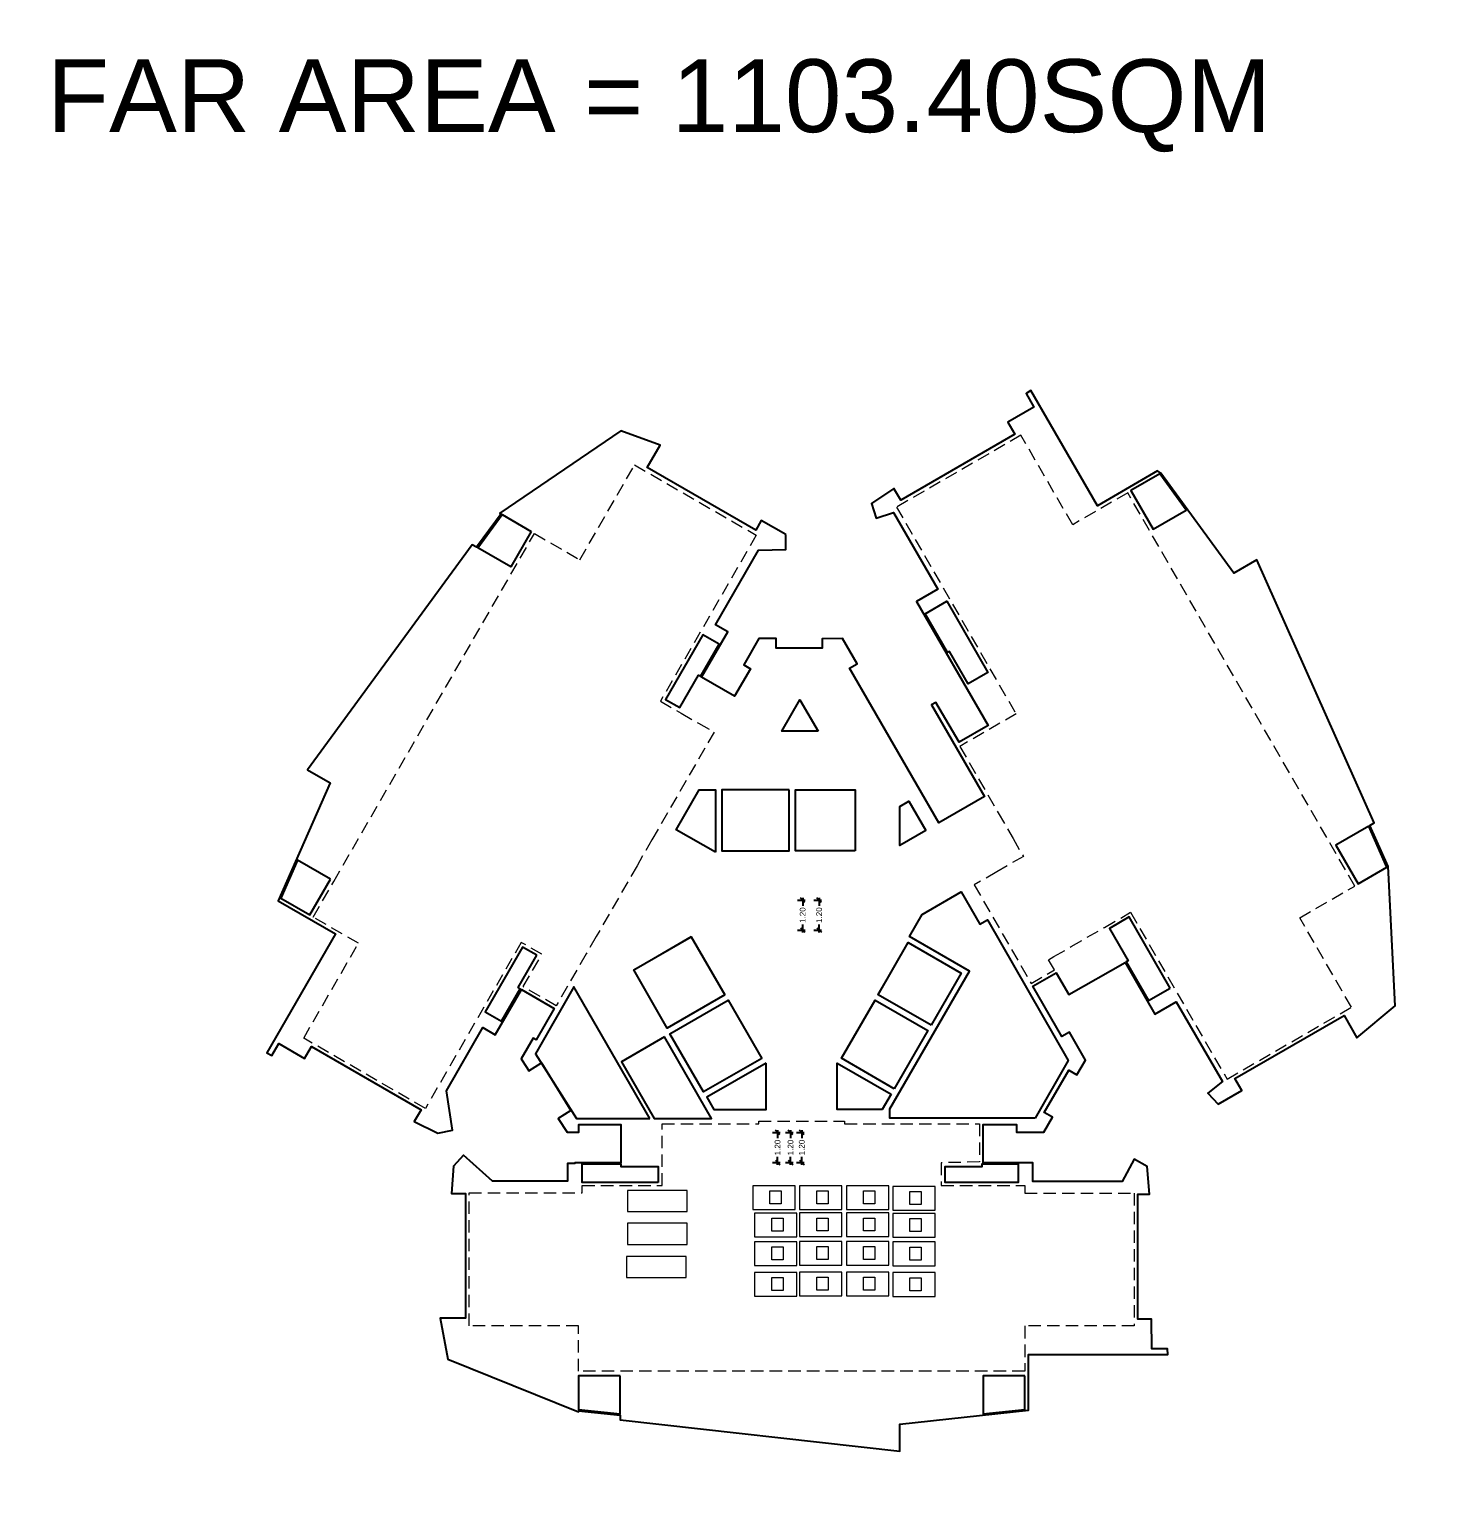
# Model space of a CAD drawing. Header units: metres. Extents: x 256329 to 886268, y -249371 to 355.
# Drawn here: x 287229.6 to 287286.3, y -1200.6 to -1141.5 of the extents above; entities that cross this region are included whole.
import ezdxf

# ---------------------------------------------------------------- set-up
doc = ezdxf.new("R2010")
doc.units = ezdxf.units.M
doc.header["$MEASUREMENT"] = 0
doc.header["$PDMODE"] = 35
doc.linetypes.add('DASHED', pattern=[0.75, 0.5, -0.25])
doc.layers.get('0').update_dxf_attribs({"lineweight": 18})
doc.layers.get('Defpoints').update_dxf_attribs({"lineweight": 20})
doc.layers.add('A_TEXT', color=4, linetype='Continuous', lineweight=0, transparency=0.3)
for name, color, linetype, lineweight in [('BLK_2_FLR_35_BATH', 7, 'Continuous', 0), ('BLK_2_FLR_35_CARPET_AREA', 14, 'DASHED', 9), ('BLK_2_FLR_35_EXIT_WIDTH_DOOR', 7, 'Continuous', 0), ('BLK_2_FLR_35_LIFT_1', 1, 'Continuous', 0), ('BLK_2_FLR_35_LIFT_2', 1, 'Continuous', 0), ('BLK_2_FLR_35_UNITFA', 7, 'Continuous', 0)]:
    doc.layers.add(name, color=color, linetype=linetype, lineweight=lineweight)
for name, color, linetype in [('BLK_2_FLR_35_BLT_UP_AREA', 25, 'Continuous'), ('BLK_2_FLR_35_BLT_UP_AREA_DEDUCT', 25, 'Continuous'), ('BLK_2_FLR_35_FAR_AREA_DEDUCT', 7, 'Continuous'), ('BLK_2_FLR_35_LIFT_3', 7, 'Continuous'), ('BLK_2_FLR_35_LIFT_5', 7, 'Continuous'), ('BLK_2_FLR_35_WATER_CLOSET', 2, 'Continuous')]:
    doc.layers.add(name, color=color, linetype=linetype)
for name, color, linetype, plot in [('BLK_2_FLR_35_EXIT_WIDTH_STAIR', 7, 'Continuous', False), ('BLK_2_FLR_35_LIFT_4', 7, 'Continuous', False), ('BLK_2_FLR_35_LIFT_6', 7, 'Continuous', False)]:
    doc.layers.add(name, color=color, linetype=linetype, plot=plot)
doc.styles.add('Arial', font='arial.ttf')
doc.styles.get("Standard").update_dxf_attribs({"font": 'arial.ttf'})
doc.dimstyles.new('METRIC DIM', dxfattribs={"dimtxt": 0.23, "dimasz": 0.18, "dimexe": 0.1, "dimexo": 0.1, "dimgap": 0.09, "dimtad": 0, "dimzin": 0, "dimdsep": 46, "dimtxsty": 'Standard', "dimblk": 'OBLIQUE', "dimcen": 0, "dimdle": 0.1, "dimclrd": 147, "dimclre": 147, "dimclrt": 7, "dimadec": 0, "dimazin": 0, "dimtfac": 1, "dimtofl": 0, "dimtmove": 0, "dimatfit": 2, "dimfxl": 0.125, "dimtolj": 1, "dimtzin": 0, "dimarcsym": 0})

# ---------------------------------------------------------------- blocks, each defined once
blk = doc.blocks.new('_Oblique')
at = {"color": 0, "linetype": 'ByBlock', "lineweight": -2}
blk.add_line((-0.5, -0.5), (0.5, 0.5), dxfattribs=at)
blk = doc.blocks.new('*D1651')
at = {"layer": 'BLK_2_FLR_35_EXIT_WIDTH_DOOR', "color": 147, "lineweight": -2, "transparency": 16777216}
for p, q in [((287259.45362, -1185.771516), (287259.760683, -1185.771516)), ((287259.660683, -1185.671516), (287259.660683, -1185.994816)), ((287259.45362, -1186.973116), (287259.760683, -1186.973116)), ((287259.660683, -1187.073116), (287259.660683, -1186.749816))]:
    blk.add_line(p, q, dxfattribs=at)
at = {"layer": 'Defpoints', "color": 0, "transparency": 16777216}
for p in [(287259.35362, -1185.771516), (287259.35362, -1186.973116), (287259.660683, -1186.973116)]:
    blk.add_point(p, dxfattribs=at)
at = {"layer": 'BLK_2_FLR_35_EXIT_WIDTH_DOOR', "color": 147, "lineweight": -2, "transparency": 16777216, "xscale": 0.18, "yscale": 0.18, "zscale": 0.18}
for p, rotation in [((287259.660683, -1185.771516), 90), ((287259.660683, -1186.973116), 270)]:
    blk.add_blockref('_Oblique', p, dxfattribs=dict(at, rotation=rotation))
at = {"layer": 'BLK_2_FLR_35_EXIT_WIDTH_DOOR', "color": 7, "transparency": 16777216, "insert": (287259.660683, -1186.372316), "char_height": 0.23, "attachment_point": 5, "rotation": 90}
blk.add_mtext('\\A1;1.20', dxfattribs=at)
blk = doc.blocks.new('*D1652')
at = {"layer": 'BLK_2_FLR_35_EXIT_WIDTH_DOOR', "color": 147, "lineweight": -2, "transparency": 16777216}
for p, q in [((287259.974188, -1185.771516), (287260.281251, -1185.771516)), ((287260.181251, -1185.671516), (287260.181251, -1185.994816)), ((287259.974188, -1186.973116), (287260.281251, -1186.973116)), ((287260.181251, -1187.073116), (287260.181251, -1186.749816))]:
    blk.add_line(p, q, dxfattribs=at)
at = {"layer": 'Defpoints', "color": 0, "transparency": 16777216}
for p in [(287259.874188, -1185.771516), (287259.874188, -1186.973116), (287260.181251, -1186.973116)]:
    blk.add_point(p, dxfattribs=at)
at = {"layer": 'BLK_2_FLR_35_EXIT_WIDTH_DOOR', "color": 147, "lineweight": -2, "transparency": 16777216, "xscale": 0.18, "yscale": 0.18, "zscale": 0.18}
for p, rotation in [((287260.181251, -1185.771516), 90), ((287260.181251, -1186.973116), 270)]:
    blk.add_blockref('_Oblique', p, dxfattribs=dict(at, rotation=rotation))
at = {"layer": 'BLK_2_FLR_35_EXIT_WIDTH_DOOR', "color": 7, "transparency": 16777216, "insert": (287260.181251, -1186.372316), "char_height": 0.23, "attachment_point": 5, "rotation": 90}
blk.add_mtext('\\A1;1.20', dxfattribs=at)
blk = doc.blocks.new('*D1653')
at = {"layer": 'BLK_2_FLR_35_EXIT_WIDTH_DOOR', "color": 147, "lineweight": -2, "transparency": 16777216}
for p, q in [((287260.424567, -1185.771516), (287260.73163, -1185.771516)), ((287260.63163, -1185.671516), (287260.63163, -1185.994816)), ((287260.424567, -1186.973116), (287260.73163, -1186.973116)), ((287260.63163, -1187.073116), (287260.63163, -1186.749816))]:
    blk.add_line(p, q, dxfattribs=at)
at = {"layer": 'Defpoints', "color": 0, "transparency": 16777216}
for p in [(287260.324567, -1185.771516), (287260.324567, -1186.973116), (287260.63163, -1186.973116)]:
    blk.add_point(p, dxfattribs=at)
at = {"layer": 'BLK_2_FLR_35_EXIT_WIDTH_DOOR', "color": 147, "lineweight": -2, "transparency": 16777216, "xscale": 0.18, "yscale": 0.18, "zscale": 0.18}
for p, rotation in [((287260.63163, -1185.771516), 90), ((287260.63163, -1186.973116), 270)]:
    blk.add_blockref('_Oblique', p, dxfattribs=dict(at, rotation=rotation))
at = {"layer": 'BLK_2_FLR_35_EXIT_WIDTH_DOOR', "color": 7, "transparency": 16777216, "insert": (287260.63163, -1186.372316), "char_height": 0.23, "attachment_point": 5, "rotation": 90}
blk.add_mtext('\\A1;1.20', dxfattribs=at)
blk = doc.blocks.new('*D1654')
at = {"layer": 'BLK_2_FLR_35_EXIT_WIDTH_STAIR', "color": 147, "lineweight": -2, "transparency": 16777216}
for p, q in [((287261.328995, -1176.335778), (287261.328995, -1176.659078)), ((287261.121932, -1176.435778), (287261.428995, -1176.435778)), ((287261.328995, -1177.737378), (287261.328995, -1177.414078)), ((287261.121932, -1177.637378), (287261.428995, -1177.637378))]:
    blk.add_line(p, q, dxfattribs=at)
at = {"layer": 'Defpoints', "color": 0, "transparency": 16777216}
for p in [(287261.021932, -1176.435778), (287261.021932, -1177.637378), (287261.328995, -1177.637378)]:
    blk.add_point(p, dxfattribs=at)
at = {"layer": 'BLK_2_FLR_35_EXIT_WIDTH_STAIR', "color": 147, "lineweight": -2, "transparency": 16777216, "xscale": 0.18, "yscale": 0.18, "zscale": 0.18}
for p, rotation in [((287261.328995, -1176.435778), 90), ((287261.328995, -1177.637378), 270)]:
    blk.add_blockref('_Oblique', p, dxfattribs=dict(at, rotation=rotation))
at = {"layer": 'BLK_2_FLR_35_EXIT_WIDTH_STAIR', "color": 7, "transparency": 16777216, "insert": (287261.328995, -1177.036578), "char_height": 0.23, "attachment_point": 5, "rotation": 90}
blk.add_mtext('\\A1;1.20', dxfattribs=at)
blk = doc.blocks.new('*D1655')
at = {"layer": 'BLK_2_FLR_35_EXIT_WIDTH_STAIR', "color": 147, "lineweight": -2, "transparency": 16777216}
for p, q in [((287260.668049, -1176.335778), (287260.668049, -1176.659078)), ((287260.460986, -1176.435778), (287260.768049, -1176.435778)), ((287260.668049, -1177.737378), (287260.668049, -1177.414078)), ((287260.460986, -1177.637378), (287260.768049, -1177.637378))]:
    blk.add_line(p, q, dxfattribs=at)
at = {"layer": 'Defpoints', "color": 0, "transparency": 16777216}
for p in [(287260.360986, -1176.435778), (287260.360986, -1177.637378), (287260.668049, -1177.637378)]:
    blk.add_point(p, dxfattribs=at)
at = {"layer": 'BLK_2_FLR_35_EXIT_WIDTH_STAIR', "color": 147, "lineweight": -2, "transparency": 16777216, "xscale": 0.18, "yscale": 0.18, "zscale": 0.18}
for p, rotation in [((287260.668049, -1176.435778), 90), ((287260.668049, -1177.637378), 270)]:
    blk.add_blockref('_Oblique', p, dxfattribs=dict(at, rotation=rotation))
at = {"layer": 'BLK_2_FLR_35_EXIT_WIDTH_STAIR', "color": 7, "transparency": 16777216, "insert": (287260.668049, -1177.036578), "char_height": 0.23, "attachment_point": 5, "rotation": 90}
blk.add_mtext('\\A1;1.20', dxfattribs=at)

msp = doc.modelspace()

# ---------------------------------------------------------------- linework, layer by layer
at = {"layer": 'BLK_2_FLR_35_BATH', "color": 3, "linetype": 'ByBlock', "lineweight": 9, "elevation": -0.042641}
for points in [[(287258.661745, -1188.861033), (287260.363545, -1188.861033), (287260.363545, -1187.907197), (287258.661745, -1187.907197)], [(287260.545148, -1188.861033), (287262.246948, -1188.861033), (287262.246948, -1187.907197), (287260.545148, -1187.907197)], [(287262.42855, -1188.861033), (287264.13035, -1188.861033), (287264.13035, -1187.907197), (287262.42855, -1187.907197)], [(287264.286444, -1188.886464), (287265.988244, -1188.886464), (287265.988244, -1187.932627), (287264.286444, -1187.932627)], [(287258.7382, -1189.959619), (287260.44, -1189.959619), (287260.44, -1189.005783), (287258.7382, -1189.005783)], [(287260.545148, -1189.946903), (287262.246948, -1189.946903), (287262.246948, -1188.993066), (287260.545148, -1188.993066)], [(287262.42855, -1189.946903), (287264.13035, -1189.946903), (287264.13035, -1188.993066), (287262.42855, -1188.993066)], [(287264.286444, -1189.972333), (287265.988244, -1189.972333), (287265.988244, -1189.018497), (287264.286444, -1189.018497)], [(287258.7382, -1191.109225), (287260.44, -1191.109225), (287260.44, -1190.155388), (287258.7382, -1190.155388)], [(287260.545148, -1191.096508), (287262.246948, -1191.096508), (287262.246948, -1190.142672), (287260.545148, -1190.142672)], [(287262.42855, -1191.096508), (287264.13035, -1191.096508), (287264.13035, -1190.142672), (287262.42855, -1190.142672)], [(287264.286444, -1191.121938), (287265.988244, -1191.121938), (287265.988244, -1190.168102), (287264.286444, -1190.168102)], [(287258.7382, -1192.34145), (287260.44, -1192.34145), (287260.44, -1191.387614), (287258.7382, -1191.387614)], [(287260.545148, -1192.328734), (287262.246948, -1192.328734), (287262.246948, -1191.374898), (287260.545148, -1191.374898)], [(287262.42855, -1192.328734), (287264.13035, -1192.328734), (287264.13035, -1191.374898), (287262.42855, -1191.374898)], [(287264.286444, -1192.354164), (287265.988244, -1192.354164), (287265.988244, -1191.400328), (287264.286444, -1191.400328)]]:
    msp.add_lwpolyline(points, close=True, dxfattribs=at)
at = {"layer": 'BLK_2_FLR_35_BLT_UP_AREA', "color": 14, "elevation": 0.085282}
msp.add_lwpolyline([(287259.987642, -1161.750001), (287259.003875, -1161.181877), (287258.779146, -1161.571082), (287254.419188, -1159.053377), (287254.934928, -1158.159489), (287253.356638, -1157.5763), (287248.494933, -1160.886156), (287248.545888, -1160.915483), (287247.564819, -1162.254292), (287247.390536, -1162.153666), (287240.770595, -1171.195449), (287241.678053, -1171.718772), (287239.589468, -1176.459825), (287241.892668, -1177.789276), (287239.132833, -1182.569782), (287239.338843, -1182.672962), (287239.616896, -1182.19136), (287240.652263, -1182.791744), (287240.928115, -1182.312697), (287245.332806, -1184.855833), (287245.057937, -1185.333567), (287246.01005, -1185.792197), (287246.598215, -1185.673708), (287246.354511, -1184.090282), (287247.819191, -1181.555131), (287248.314787, -1181.841387), (287249.363504, -1180.024957), (287250.686014, -1180.788509), (287249.962133, -1182.045763), (287249.842059, -1181.976538), (287249.358776, -1182.814418), (287249.582512, -1183.161953), (287249.663623, -1183.286624), (287250.172018, -1182.97297), (287251.348127, -1184.88134), (287250.841557, -1185.202909), (287251.201099, -1185.760163), (287251.675513, -1185.760162), (287251.675513, -1185.451274), (287253.365486, -1185.451274), (287253.365616, -1186.983615), (287251.511162, -1186.983613), (287251.511162, -1187.011785), (287251.211033, -1187.011806), (287251.211061, -1187.722145), (287248.197482, -1187.722264), (287247.038526, -1186.677885), (287246.635473, -1187.122334), (287246.559145, -1188.221528), (287247.111161, -1188.221591), (287247.111213, -1193.231561), (287246.103638, -1193.231712), (287246.40136, -1194.872907), (287251.664608, -1196.98956), (287251.664606, -1196.945789), (287253.331255, -1197.125584), (287253.331758, -1197.315669), (287264.572419, -1198.576834), (287264.572886, -1197.488222), (287269.742513, -1196.928539), (287269.741736, -1194.686364), (287275.341952, -1194.689293), (287275.326393, -1194.460099), (287274.693836, -1194.461958), (287274.693178, -1193.261975), (287274.142513, -1193.261974), (287274.142514, -1188.242054), (287274.602418, -1188.242796), (287274.516362, -1187.134445), (287273.996707, -1186.834513), (287273.509438, -1187.734773), (287269.924103, -1187.735263), (287269.924069, -1186.985217), (287267.922236, -1186.984589), (287267.921852, -1185.448697), (287269.258973, -1185.449499), (287269.258796, -1185.755646), (287270.358924, -1185.755811), (287270.703308, -1185.159373), (287270.378977, -1184.972098), (287271.367014, -1183.269899), (287271.691371, -1183.455647), (287272.033229, -1182.864158), (287271.385715, -1181.740667), (287271.082473, -1181.915438), (287269.924535, -1179.893328), (287270.861023, -1179.349982), (287271.365863, -1180.22352), (287273.624406, -1178.942134), (287274.820546, -1181.015923), (287275.677896, -1180.520422), (287277.537041, -1183.726513), (287276.952813, -1184.191326), (287277.368292, -1184.630834), (287278.317159, -1184.082448), (287278.039898, -1183.602707), (287282.424024, -1181.068212), (287282.943876, -1181.967947), (287284.473226, -1180.679114), (287284.213221, -1175.334574), (287284.193858, -1175.079102), (287283.460769, -1173.430346), (287283.634808, -1173.329807), (287278.925012, -1162.765072), (287277.993117, -1163.303649), (287275.065598, -1159.280758), (287274.93334, -1159.186912), (287272.512649, -1160.586854), (287270.626829, -1157.322389), (287269.836498, -1155.954306), (287269.645208, -1156.082985), (287269.958688, -1156.633578), (287268.919726, -1157.23403), (287269.19541, -1157.711045), (287264.612038, -1160.359936), (287264.336651, -1159.891549), (287263.439118, -1160.494854), (287263.622335, -1161.084586), (287264.316372, -1160.859671), (287266.099997, -1163.945926), (287265.241935, -1164.441822), (287268.119608, -1169.416944), (287266.951231, -1170.092202), (287266.024527, -1168.48825), (287265.851347, -1168.588335), (287267.980713, -1172.267788), (287266.134637, -1173.333338), (287262.551953, -1167.114287), (287262.855194, -1166.939517), (287262.272359, -1165.92825), (287261.456896, -1165.929603), (287261.456677, -1166.304481), (287259.59822, -1166.304514), (287259.59822, -1165.929487), (287258.90949, -1165.928256), (287258.299812, -1166.985203), (287258.567912, -1167.139944), (287257.93218, -1168.241059), (287256.607912, -1167.47649), (287257.658737, -1165.656368), (287257.162251, -1165.370418), (287258.889224, -1162.380648), (287259.986058, -1162.350539)], close=True, dxfattribs=at)
at = {"layer": 'BLK_2_FLR_35_BLT_UP_AREA_DEDUCT', "color": 14}
for points, elevation in [([(287275.023951, -1159.312078), (287273.859597, -1159.981819), (287274.757866, -1161.536117), (287276.084533, -1160.768624)], 0.085282), ([(287249.75962, -1161.617379), (287248.935166, -1163.046626), (287247.608304, -1162.28056), (287248.589384, -1160.94174)], 0.085282), ([(287265.586864, -1164.935471), (287266.463302, -1164.428947), (287268.112404, -1167.28243), (287267.323373, -1167.738431), (287266.572496, -1166.439169), (287266.485486, -1166.489483)], 0.085282), ([(287257.315247, -1166.151322), (287256.657236, -1165.771628), (287255.156669, -1168.370677), (287255.728002, -1168.700537), (287256.478433, -1167.401727), (287256.564616, -1167.451483)], 0.085282), ([(287261.286294, -1169.649891), (287259.832712, -1169.650255), (287260.559292, -1168.391073)], 0.085282), ([(287257.171248, -1174.512208), (287255.585055, -1173.603017), (287256.510607, -1172.001224), (287257.171036, -1172.001059)], 0.085282), ([(287260.121035, -1172.000321), (287257.421035, -1171.999761), (287257.421648, -1174.450996), (287260.121648, -1174.45032)], 0.085282), ([(287262.771648, -1174.449658), (287260.375331, -1174.449658), (287260.375331, -1172.000257), (287262.771648, -1172.000257)], 0.085282), ([(287265.615612, -1173.641171), (287264.573992, -1174.242774), (287264.57249, -1172.672576), (287264.940625, -1172.460404)], 0.085282), ([(287283.416937, -1173.456075), (287282.091515, -1174.221307), (287282.987864, -1175.776701), (287284.150697, -1175.104834)], 0.085282), ([(287241.690382, -1175.594936), (287240.363551, -1174.828816), (287239.694351, -1176.348513), (287240.860581, -1177.021023)], 0.085282), ([(287257.539862, -1180.240699), (287255.219593, -1181.579186), (287253.87773, -1179.237189), (287256.187417, -1177.903842)], 0.085282), ([(287249.983257, -1178.650708), (287249.411909, -1178.320844), (287247.911899, -1180.918967), (287248.569749, -1181.29894), (287249.319431, -1179.999482), (287249.233254, -1179.949765)], 0.085282), ([(287265.825819, -1181.457375), (287263.704162, -1180.233663), (287264.914336, -1178.137982), (287267.03663, -1179.362061)], 0.085282), ([(287254.527492, -1185.201274), (287251.477658, -1179.921764), (287249.928794, -1182.603523), (287251.583764, -1185.201274)], 0.085282), ([(287259.024308, -1182.790021), (287256.685973, -1184.139906), (287255.336088, -1181.801571), (287257.674423, -1180.451686)], 0.085282), ([(287264.351358, -1184.011227), (287262.229009, -1182.788476), (287263.579154, -1180.450165), (287265.701447, -1181.67301)], 0.085282), ([(287255.119299, -1181.926082), (287253.387325, -1182.926181), (287254.701038, -1185.201274), (287257.010576, -1185.201274)], 0.085282), ([(287259.198492, -1182.978134), (287256.810962, -1184.356419), (287257.097168, -1184.851229), (287259.198524, -1184.851192)], 0.085282), ([(287264.222979, -1184.233565), (287263.867218, -1184.849707), (287262.056969, -1184.851133), (287262.056487, -1182.97729)], 0.085282), ([(287254.865616, -1187.783601), (287251.811444, -1187.783602), (287251.812831, -1187.034214), (287253.36562, -1187.034082), (287253.365629, -1187.13459), (287254.865616, -1187.134592)], 0.085282), ([(287269.324006, -1187.034204), (287269.32409, -1187.783602), (287266.388059, -1187.783602), (287266.388059, -1187.133614), (287267.888046, -1187.133615), (287267.888055, -1187.034082)], 0.042641), ([(287253.331255, -1195.544293), (287251.661997, -1195.544992), (287251.661161, -1196.895717), (287253.332539, -1197.076666)], 0.085282), ([(287269.592514, -1195.545102), (287267.92242, -1195.545102), (287267.92242, -1197.076527), (287269.592514, -1196.895717)], 0.042641)]:
    msp.add_lwpolyline(points, close=True, dxfattribs=dict(at, elevation=elevation))
msp.add_lwpolyline([(287275.441455, -1179.964079), (287273.792901, -1177.111543), (287273.00387, -1177.567544), (287273.754747, -1178.866807), (287273.667724, -1178.9171), (287274.56542, -1180.470373)], close=True, dxfattribs=at)
at = {"layer": 'BLK_2_FLR_35_CARPET_AREA', "color": 14}
for points, elevation in [([(287267.560189, -1175.819961), (287269.847234, -1179.777204), (287270.785979, -1179.236402), (287270.549762, -1178.827683), (287270.766424, -1178.702536), (287270.766424, -1178.702536), (287271.459482, -1178.301897), (287271.459482, -1178.301897), (287272.106943, -1177.927708), (287272.106943, -1177.927708), (287272.798978, -1177.527762), (287272.798978, -1177.527762), (287273.847724, -1176.921646), (287277.723332, -1183.62745), (287282.723954, -1180.737368), (287280.647354, -1177.144289), (287282.857986, -1175.866666), (287273.729565, -1160.071985), (287271.51896, -1161.349651), (287269.442333, -1157.756526), (287264.441665, -1160.646634), (287269.245992, -1168.954907), (287266.98563, -1170.261312), (287268.52361, -1172.922433), (287268.52361, -1172.922433), (287269.124155, -1173.961576), (287269.124155, -1173.961576), (287269.537695, -1174.677111), (287268.469448, -1175.294819), (287268.469448, -1175.294819)], 0.042641), ([(287254.010369, -1175.050414), (287254.010369, -1175.050414), (287252.364479, -1177.901283), (287252.364479, -1177.901283), (287251.965, -1178.594619), (287251.965, -1178.594619), (287250.763762, -1180.675214), (287249.438207, -1179.909903), (287249.438098, -1179.909837), (287250.18805, -1178.610649), (287249.357105, -1178.130908), (287249.357078, -1178.130893), (287245.507089, -1184.799403), (287240.616637, -1181.976003), (287242.816686, -1178.165371), (287240.995391, -1177.113853), (287241.820377, -1175.684921), (287249.890113, -1161.707721), (287251.711053, -1162.759002), (287253.91115, -1158.94869), (287258.801866, -1161.772229), (287254.951701, -1168.440548), (287255.782752, -1168.920272), (287255.782752, -1168.920272), (287256.475761, -1169.320521), (287256.475761, -1169.320521), (287257.109208, -1169.684838), (287254.611235, -1174.011536), (287254.611235, -1174.011536)], 0.085282)]:
    msp.add_lwpolyline(points, close=True, dxfattribs=dict(at, elevation=elevation))
msp.add_lwpolyline([(287255.015708, -1185.420588), (287258.90066, -1185.420588), (287258.90066, -1185.320175), (287262.351802, -1185.320175), (287262.35187, -1185.420635), (287267.772408, -1185.421145), (287267.772255, -1186.953221), (287266.238057, -1186.986291), (287266.238057, -1187.902934), (287269.592411, -1187.902934), (287269.591925, -1188.204026), (287273.992513, -1188.204026), (287273.993316, -1193.543), (287269.592512, -1193.543), (287269.59105, -1195.363058), (287251.661161, -1195.363057), (287251.661161, -1193.542999), (287247.260173, -1193.542249), (287247.260787, -1188.190923), (287251.810743, -1188.191444), (287251.811204, -1187.902915), (287255.015619, -1187.902915), (287255.015708, -1185.420588)], close=True, dxfattribs=at)
at = {"layer": 'BLK_2_FLR_35_FAR_AREA_DEDUCT', "color": 14, "elevation": 0.085282}
msp.add_lwpolyline([(287270.013755, -1185.198174), (287264.171468, -1185.199636), (287264.171384, -1184.822888), (287267.368104, -1179.287732), (287264.959803, -1177.899121), (287265.47676, -1177.007929), (287267.0412, -1176.106308), (287267.788746, -1177.402127), (287268.091987, -1177.227356), (287271.344481, -1182.8707)], close=True, dxfattribs=at)
at = {"layer": 'BLK_2_FLR_35_LIFT_1', "color": 1, "linetype": 'ByBlock', "lineweight": 9, "elevation": 0.085282}
msp.add_lwpolyline([(287260.121648, -1174.449086), (287257.421035, -1174.449086), (287257.421035, -1171.999761), (287260.121648, -1171.999761)], close=True, dxfattribs=at)
at = {"layer": 'BLK_2_FLR_35_LIFT_2', "color": 1, "linetype": 'ByBlock', "lineweight": 9, "elevation": 0.085282}
msp.add_lwpolyline([(287262.771035, -1174.447747), (287260.370422, -1174.447747), (287260.370422, -1171.998348), (287262.771035, -1171.998348)], close=True, dxfattribs=at)
at = {"layer": 'BLK_2_FLR_35_LIFT_3', "color": 1, "linetype": 'ByBlock', "lineweight": 9, "elevation": 0.202279}
msp.add_lwpolyline([(287264.90782, -1178.146079), (287267.034913, -1179.359515), (287265.825528, -1181.456332), (287263.692549, -1180.224727)], close=True, dxfattribs=at)
at = {"layer": 'BLK_2_FLR_35_LIFT_4', "color": 1, "linetype": 'ByBlock', "lineweight": 9, "elevation": 0.085282}
msp.add_lwpolyline([(287262.22756, -1182.783692), (287263.579521, -1180.446556), (287265.700834, -1181.672334), (287264.348873, -1184.00947)], close=True, dxfattribs=at)
at = {"layer": 'BLK_2_FLR_35_LIFT_5', "color": 1, "linetype": 'ByBlock', "lineweight": 9, "elevation": 0.085282}
msp.add_lwpolyline([(287255.335475, -1181.799661), (287257.67381, -1180.449776), (287259.023695, -1182.788111), (287256.68536, -1184.137996)], close=True, dxfattribs=at)
at = {"layer": 'BLK_2_FLR_35_LIFT_6', "color": 2, "linetype": 'ByBlock', "lineweight": 9, "elevation": 0.166737}
msp.add_lwpolyline([(287256.191917, -1177.89898), (287253.865713, -1179.241862), (287255.215598, -1181.580197), (287257.544362, -1180.235837)], close=True, dxfattribs=at)
at = {"layer": 'BLK_2_FLR_35_UNITFA', "color": 5, "elevation": -0.042641}
for points in [[(287256.03152, -1188.093602), (287253.625438, -1188.093602), (287253.625438, -1188.944324), (287256.03152, -1188.944324)], [(287256.03152, -1189.41553), (287253.625438, -1189.41553), (287253.625438, -1190.266252), (287256.03152, -1190.266252)], [(287255.992392, -1190.744807), (287253.58631, -1190.744807), (287253.58631, -1191.595529), (287255.992392, -1191.595529)]]:
    msp.add_lwpolyline(points, close=True, dxfattribs=at)
at = {"layer": 'BLK_2_FLR_35_WATER_CLOSET', "color": 3, "linetype": 'ByBlock', "lineweight": 9, "elevation": -0.042641}
for points in [[(287259.350552, -1188.118756), (287259.80315, -1188.118756), (287259.80315, -1188.635116), (287259.350552, -1188.635116)], [(287261.233954, -1188.118756), (287261.686552, -1188.118756), (287261.686552, -1188.635116), (287261.233954, -1188.635116)], [(287263.117356, -1188.118756), (287263.569955, -1188.118756), (287263.569955, -1188.635116), (287263.117356, -1188.635116)], [(287264.97525, -1188.144187), (287265.427849, -1188.144187), (287265.427849, -1188.660547), (287264.97525, -1188.660547)], [(287259.427007, -1189.217342), (287259.879605, -1189.217342), (287259.879605, -1189.733702), (287259.427007, -1189.733702)], [(287261.233954, -1189.204626), (287261.686552, -1189.204626), (287261.686552, -1189.720986), (287261.233954, -1189.720986)], [(287263.117356, -1189.204626), (287263.569955, -1189.204626), (287263.569955, -1189.720986), (287263.117356, -1189.720986)], [(287264.97525, -1189.230056), (287265.427849, -1189.230056), (287265.427849, -1189.746416), (287264.97525, -1189.746416)], [(287259.427007, -1190.366948), (287259.879605, -1190.366948), (287259.879605, -1190.883308), (287259.427007, -1190.883308)], [(287261.233954, -1190.354231), (287261.686552, -1190.354231), (287261.686552, -1190.870591), (287261.233954, -1190.870591)], [(287263.117356, -1190.354231), (287263.569955, -1190.354231), (287263.569955, -1190.870591), (287263.117356, -1190.870591)], [(287264.97525, -1190.379662), (287265.427849, -1190.379662), (287265.427849, -1190.896022), (287264.97525, -1190.896022)], [(287259.427007, -1191.599173), (287259.879605, -1191.599173), (287259.879605, -1192.115534), (287259.427007, -1192.115534)], [(287261.233954, -1191.586457), (287261.686552, -1191.586457), (287261.686552, -1192.102817), (287261.233954, -1192.102817)], [(287263.117356, -1191.586457), (287263.569955, -1191.586457), (287263.569955, -1192.102817), (287263.117356, -1192.102817)], [(287264.97525, -1191.611887), (287265.427849, -1191.611887), (287265.427849, -1192.128247), (287264.97525, -1192.128247)]]:
    msp.add_lwpolyline(points, close=True, dxfattribs=at)

# ---------------------------------------------------------------- texts
at = {"layer": 'A_TEXT', "lineweight": 0, "insert": (287230.29346, -1146.384898, 3.774443), "char_height": 2.927656, "width": 187.570469, "attachment_point": 7, "style": 'Arial'}
msp.add_mtext('\\pxt13;FAR AREA = 1103.40SQM', dxfattribs=at)

# ---------------------------------------------------------------- dimensions: what is measured, and where the dimension line sits
at = {"layer": 'BLK_2_FLR_35_EXIT_WIDTH_DOOR', "color": 1}
for base, p1, p2, picture, middle in [((287259.660683, -1186.973116, -0.042641), (287259.35362, -1185.771516, -0.042641), (287259.35362, -1186.973116, -0.042641), '*D1651', (287259.660683, -1186.372316, -0.042641)), ((287260.181251, -1186.973116, -0.042641), (287259.874188, -1185.771516, -0.042641), (287259.874188, -1186.973116, -0.042641), '*D1652', (287260.181251, -1186.372316, -0.042641)), ((287260.63163, -1186.973116, -0.042641), (287260.324567, -1185.771516, -0.042641), (287260.324567, -1186.973116, -0.042641), '*D1653', (287260.63163, -1186.372316, -0.042641))]:
    dim = msp.add_linear_dim(base=base, p1=p1, p2=p2, angle=90, dimstyle='METRIC DIM', override={"dimfxl": 0.18}, dxfattribs=at)
    dim.commit()
    dim.dimension.update_dxf_attribs({"geometry": picture, "text_midpoint": middle})
at = {"layer": 'BLK_2_FLR_35_EXIT_WIDTH_STAIR', "color": 7}
for base, p1, p2, picture, middle in [((287260.668049, -1177.637378, -0.042641), (287260.360986, -1176.435778, -0.042641), (287260.360986, -1177.637378, -0.042641), '*D1655', (287260.668049, -1177.036578, -0.042641)), ((287261.328995, -1177.637378, -0.042641), (287261.021932, -1176.435778, -0.042641), (287261.021932, -1177.637378, -0.042641), '*D1654', (287261.328995, -1177.036578, -0.042641))]:
    dim = msp.add_linear_dim(base=base, p1=p1, p2=p2, angle=90, dimstyle='METRIC DIM', override={"dimfxl": 0.18}, dxfattribs=at)
    dim.commit()
    dim.dimension.update_dxf_attribs({"geometry": picture, "text_midpoint": middle})

doc.saveas('drawing.dxf')
